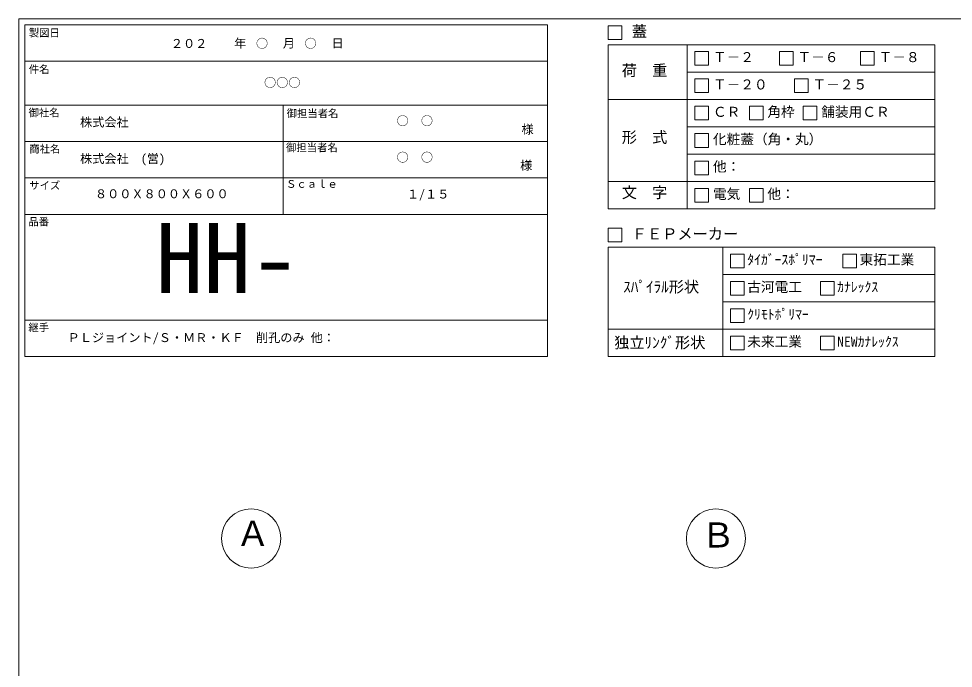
# Model space of a CAD drawing. Units: millimetres, scale not verified. Extents: x -4890 to 18490, y -2326 to 2326.
# Drawn here: x -1230 to 1846, y 189 to 2326 of the extents above; entities that cross this region are included whole.
import ezdxf
from ezdxf.enums import TextEntityAlignment as Align

# ---------------------------------------------------------------- set-up
doc = ezdxf.new("R2010")
doc.units = ezdxf.units.MM
doc.header["$LTSCALE"] = 10
for name, color, linetype, lineweight in [('0-2_waku', 7, 'Continuous', 18), ('0-3_gaikei', 7, 'Continuous', 18), ('0-E_文字１', 7, 'Continuous', 18), ('1-5_文字２', 7, 'Continuous', 5)]:
    doc.layers.add(name, color=color, linetype=linetype, lineweight=lineweight)
doc.styles.add('ＭＳ ゴシック', font='')
doc.styles.get('ＭＳ ゴシック').set_extended_font_data('MS Gothic')

msp = doc.modelspace()

# ---------------------------------------------------------------- linework, layer by layer
at = {"layer": '0-2_waku'}
for p, q in [((-1230.06, 2326.11), (-1230.06, -1948.89)), ((-1210.06, 2306.11), (-1210.06, 1214.11)), ((-1210.06, 2306.11), (509.94, 2306.11)), ((-1210.06, 2306.11), (-1210.06, 1214.11)), ((-1210.06, 2306.11), (509.94, 2306.11)), ((-1210.06, 2306.11), (-1210.06, 1214.11)), ((509.94, 2306.11), (509.94, 1214.11)), ((709.94, 2240.33), (1784.94, 2240.33)), ((709.94, 2240.33), (709.94, 1700.33)), ((970.61, 2240.33), (970.61, 1700.33)), ((1784.94, 2240.33), (1784.94, 1700.33)), ((-1210.06, 2186.11), (509.94, 2186.11)), ((-1210.06, 2186.11), (509.94, 2186.11)), ((-1210.06, 2186.11), (509.94, 2186.11)), ((-1210.06, 2186.11), (509.94, 2186.11)), ((970.61, 2150.33), (1784.94, 2150.33)), ((-1210.06, 2042.11), (509.94, 2042.11)), ((-1210.06, 2042.11), (509.94, 2042.11)), ((-360.06, 2042.11), (-360.06, 1682.11)), ((709.94, 2060.33), (1784.94, 2060.33)), ((970.61, 1970.33), (1784.94, 1970.33)), ((-1210.06, 1922.11), (509.94, 1922.11)), ((970.61, 1880.33), (1784.94, 1880.33)), ((-1210.06, 1802.11), (509.94, 1802.11)), ((709.94, 1790.33), (1784.94, 1790.33)), ((709.94, 1700.33), (1784.94, 1700.33)), ((-1210.06, 1682.11), (509.94, 1682.11)), ((709.94, 1574.11), (1784.94, 1574.11)), ((709.94, 1574.11), (709.94, 1214.11)), ((1087.76, 1574.11), (1087.76, 1214.11)), ((1784.94, 1574.11), (1784.94, 1214.11)), ((1087.76, 1484.11), (1784.94, 1484.11)), ((1087.76, 1394.11), (1784.94, 1394.11)), ((-1210.06, 1334.11), (509.94, 1334.11)), ((709.94, 1304.11), (1784.94, 1304.11)), ((-1210.06, 1214.11), (509.94, 1214.11)), ((709.94, 1214.11), (1784.94, 1214.11)), ((709.94, 1214.11), (1784.94, 1214.11))]:
    msp.add_line(p, q, dxfattribs=at)
msp.add_lwpolyline([(-1230.06, 2326.11), (4889.94, 2326.11), (4889.94, -1948.89)], dxfattribs=at)
at = {"layer": '0-3_gaikei'}
for centre in [(-465.06, 616.11), (1064.94, 616.11)]:
    msp.add_circle(centre, 97.5, dxfattribs=at)
at = {"layer": '0-E_文字１'}
for p, q in [((709.94, 2303.14), (709.94, 2258.14)), ((709.94, 2258.14), (754.94, 2258.14)), ((995.91, 2217.83), (1040.91, 2217.83)), ((995.91, 2217.83), (995.91, 2172.83)), ((995.91, 2217.83), (995.91, 2172.83)), ((995.91, 2217.83), (1040.91, 2217.83)), ((995.91, 2217.83), (995.91, 2172.83)), ((995.91, 2217.83), (1040.91, 2217.83)), ((1040.91, 2217.83), (1040.91, 2172.83)), ((1040.91, 2217.83), (1040.91, 2172.83)), ((1040.91, 2217.83), (1040.91, 2172.83)), ((1274, 2217.83), (1319, 2217.83)), ((1274, 2217.83), (1274, 2172.83)), ((1319, 2217.83), (1319, 2172.83)), ((1541.2, 2217.83), (1586.2, 2217.83)), ((1541.2, 2217.83), (1541.2, 2172.83)), ((1586.2, 2217.83), (1586.2, 2172.83)), ((995.91, 2172.83), (1040.91, 2172.83)), ((995.91, 2172.83), (1040.91, 2172.83)), ((995.91, 2172.83), (1040.91, 2172.83)), ((1274, 2172.83), (1319, 2172.83)), ((1541.2, 2172.83), (1586.2, 2172.83)), ((995.91, 2127.83), (1040.91, 2127.83)), ((995.91, 2127.83), (995.91, 2082.83)), ((1040.91, 2127.83), (1040.91, 2082.83)), ((1323.39, 2127.83), (1368.39, 2127.83)), ((1323.39, 2127.83), (1323.39, 2082.83)), ((1368.39, 2127.83), (1368.39, 2082.83)), ((995.91, 2082.83), (1040.91, 2082.83)), ((1323.39, 2082.83), (1368.39, 2082.83)), ((995.91, 2037.83), (1040.91, 2037.83)), ((995.91, 2037.83), (995.91, 1992.83)), ((995.91, 2037.83), (995.91, 1992.83)), ((1040.91, 2037.83), (1040.91, 1992.83)), ((1040.91, 2037.83), (1040.91, 1992.83)), ((1174.91, 2037.83), (1219.91, 2037.83)), ((1174.91, 2037.83), (1174.91, 1992.83)), ((1219.91, 2037.83), (1219.91, 1992.83)), ((1352.41, 2037.83), (1397.41, 2037.83)), ((1352.41, 2037.83), (1352.41, 1992.83)), ((1397.41, 2037.83), (1397.41, 1992.83)), ((995.91, 1992.83), (1040.91, 1992.83)), ((995.91, 1992.83), (1040.91, 1992.83)), ((1174.91, 1992.83), (1219.91, 1992.83)), ((1352.41, 1992.83), (1397.41, 1992.83)), ((995.91, 1947.83), (995.91, 1902.83)), ((1040.91, 1947.83), (1040.91, 1902.83)), ((995.91, 1902.83), (1040.91, 1902.83)), ((995.91, 1857.83), (1040.91, 1857.83)), ((995.91, 1857.83), (995.91, 1812.83)), ((995.91, 1857.83), (995.91, 1812.83)), ((1040.91, 1857.83), (1040.91, 1812.83)), ((1040.91, 1857.83), (1040.91, 1812.83)), ((995.91, 1812.83), (1040.91, 1812.83)), ((995.91, 1812.83), (1040.91, 1812.83)), ((995.91, 1767.83), (995.91, 1722.83)), ((1174.91, 1767.83), (1174.91, 1722.83)), ((995.91, 1722.83), (1040.91, 1722.83)), ((1174.91, 1722.83), (1219.91, 1722.83)), ((709.94, 1636.92), (709.94, 1591.92)), ((709.94, 1591.92), (754.94, 1591.92)), ((1113.06, 1551.61), (1113.06, 1506.61)), ((1482.65, 1551.61), (1527.65, 1551.61)), ((1482.65, 1551.61), (1482.65, 1506.61)), ((1482.65, 1551.61), (1527.65, 1551.61)), ((1482.65, 1551.61), (1482.65, 1506.61)), ((1482.65, 1551.61), (1527.65, 1551.61)), ((1482.65, 1551.61), (1482.65, 1506.61)), ((1527.65, 1551.61), (1527.65, 1506.61)), ((1527.65, 1551.61), (1527.65, 1506.61)), ((1527.65, 1551.61), (1527.65, 1506.61)), ((1113.06, 1506.61), (1158.06, 1506.61)), ((1482.65, 1506.61), (1527.65, 1506.61)), ((1482.65, 1506.61), (1527.65, 1506.61)), ((1482.65, 1506.61), (1527.65, 1506.61)), ((1113.06, 1461.61), (1158.06, 1461.61)), ((1113.06, 1461.61), (1113.06, 1416.61)), ((1158.06, 1461.61), (1158.06, 1416.61)), ((1408.97, 1461.61), (1408.97, 1416.61)), ((1113.06, 1416.61), (1158.06, 1416.61)), ((1408.97, 1416.61), (1453.97, 1416.61)), ((1113.06, 1371.61), (1113.06, 1326.61)), ((1113.06, 1326.61), (1158.06, 1326.61)), ((1113.06, 1281.61), (1158.06, 1281.61)), ((1113.06, 1281.61), (1113.06, 1236.61)), ((1158.06, 1281.61), (1158.06, 1236.61)), ((1408.97, 1281.61), (1453.97, 1281.61)), ((1408.97, 1281.61), (1408.97, 1236.61)), ((1453.97, 1281.61), (1453.97, 1236.61)), ((1113.06, 1236.61), (1158.06, 1236.61)), ((1408.97, 1236.61), (1453.97, 1236.61))]:
    msp.add_line(p, q, dxfattribs=at)
for points in [[(709.94, 2303.14), (754.94, 2303.14), (754.94, 2258.14)], [(709.94, 2303.14), (754.94, 2303.14), (754.94, 2258.14)], [(995.91, 2037.83), (1040.91, 2037.83), (1040.91, 1992.83)], [(995.91, 2037.83), (995.91, 1992.83), (1040.91, 1992.83)], [(995.91, 1947.83), (1040.91, 1947.83), (1040.91, 1902.83)], [(995.91, 1857.83), (1040.91, 1857.83), (1040.91, 1812.83)], [(995.91, 1857.83), (995.91, 1812.83), (1040.91, 1812.83)], [(995.91, 1767.83), (1040.91, 1767.83), (1040.91, 1722.83)], [(1174.91, 1767.83), (1219.91, 1767.83), (1219.91, 1722.83)], [(709.94, 1636.92), (754.94, 1636.92), (754.94, 1591.92)], [(1113.06, 1551.61), (1158.06, 1551.61), (1158.06, 1506.61)], [(1408.97, 1461.61), (1453.97, 1461.61), (1453.97, 1416.61)], [(1113.06, 1371.61), (1158.06, 1371.61), (1158.06, 1326.61)]]:
    msp.add_lwpolyline(points, dxfattribs=at)

# ---------------------------------------------------------------- texts
at = {"layer": '0-E_文字１', "style": 'ＭＳ ゴシック'}
for s, height, p in [('蓋', 36.66, (788.03, 2255.22)), ('製図日', 24.93, (-1196.79, 2259.66)), ('\u3000\u3000年\u3000\u3000\u3000月\u3000\u3000\u3000日', 29.33, (-600.75, 2222.05)), ('Ｔ－２', 32.99, (1055.05, 2173.31)), ('Ｔ－６', 32.99, (1333.14, 2173.31)), ('Ｔ－８', 32.99, (1600.34, 2173.31)), ('件名', 24.93, (-1196.79, 2139.66)), ('荷\u3000重', 36.66, (754.91, 2126.53)), ('Ｔ－２０', 32.99, (1055.05, 2083.31)), ('Ｔ－２５', 32.99, (1382.54, 2083.31)), ('御社名', 24.93, (-1197.76, 1996.65)), ('御担当者名', 24.93, (-347.85, 1994.44)), ('御担当者名', 24.93, (-347.85, 1994.44)), ('ＣＲ', 32.99, (1055.05, 1993.31)), ('角枠', 32.99, (1234.05, 1993.31)), ('舗装用ＣＲ', 32.99, (1411.56, 1993.31)), ('様', 29.33, (424.9, 1938.94)), ('形\u3000式', 36.66, (754.91, 1906.56)), ('化粧蓋（角・丸）', 32.99, (1055.05, 1903.31)), ('商社名', 24.93, (-1195.15, 1877.61)), ('御担当者名', 24.93, (-350.06, 1882.13)), ('様', 29.33, (420.4, 1820.02)), ('他：', 32.99, (1055.05, 1813.31)), ('サイズ', 24.93, (-1195.15, 1757.61)), ('Ｓｃａｌｅ', 24.93, (-350.06, 1762.13)), ('８００Ｘ８００Ｘ６００', 29.33, (-979.11, 1726.57)), ('１/１５', 29.33, (47.49, 1725.62)), ('文\u3000字', 36.66, (754.91, 1725.08)), ('電気', 32.99, (1055.05, 1723.31)), ('他：', 32.99, (1234.05, 1723.31)), ('品番', 24.93, (-1198.15, 1637.97)), ('HH-', 230.9, (-779.33, 1353.94)), ('ＦＥＰメーカー', 36.66, (788.03, 1589)), ('ﾀｲｶﾞｰｽﾎﾟﾘﾏｰ', 32.99, (1168.03, 1507.09)), ('東拓工業', 32.99, (1537.61, 1507.09)), ('ｽﾊﾟｲﾗﾙ形状', 36.66, (759.56, 1414.45)), ('古河電工', 32.99, (1168.03, 1417.09)), ('ｶﾅﾚｯｸｽ', 32.99, (1463.94, 1417.09)), ('ｸﾘﾓﾄﾎﾟﾘﾏｰ', 32.99, (1168.03, 1327.09)), ('継手', 24.93, (-1198.15, 1289.97)), ('ＰＬジョイント/Ｓ・ＭＲ・ＫＦ\u3000削孔のみ 他：', 29.33, (-1069.07, 1253.31)), ('独立ﾘﾝｸﾞ形状', 36.66, (730.03, 1230.97)), ('未来工業', 32.99, (1168.03, 1237.09)), ('NEWｶﾅﾚｯｸｽ', 32.99, (1463.94, 1237.09)), ('Ａ', 82.48, (-515.64, 566.55)), ('Ｂ', 82.48, (1015.71, 561.28))]:
    msp.add_text(s, height=height, dxfattribs=at).set_placement(p, align=Align.BOTTOM_LEFT)
at = {"layer": '1-5_文字２', "style": 'ＭＳ ゴシック'}
for s, p in [('\u3000\u3000２０２\u3000\u3000\u3000\u3000○\u3000\u3000\u3000○', (-809.22, 2221.27)), ('○○○', (-422.54, 2092.45)), ('株式会社', (-1028.06, 1962.19)), ('○\u3000○', (13.73, 1966.57)), ('株式会社\u3000(営)', (-1028.06, 1842.19)), ('○\u3000○', (13.73, 1846.57))]:
    msp.add_text(s, height=29.33, dxfattribs=at).set_placement(p, align=Align.BOTTOM_LEFT)

doc.saveas('drawing.dxf')
